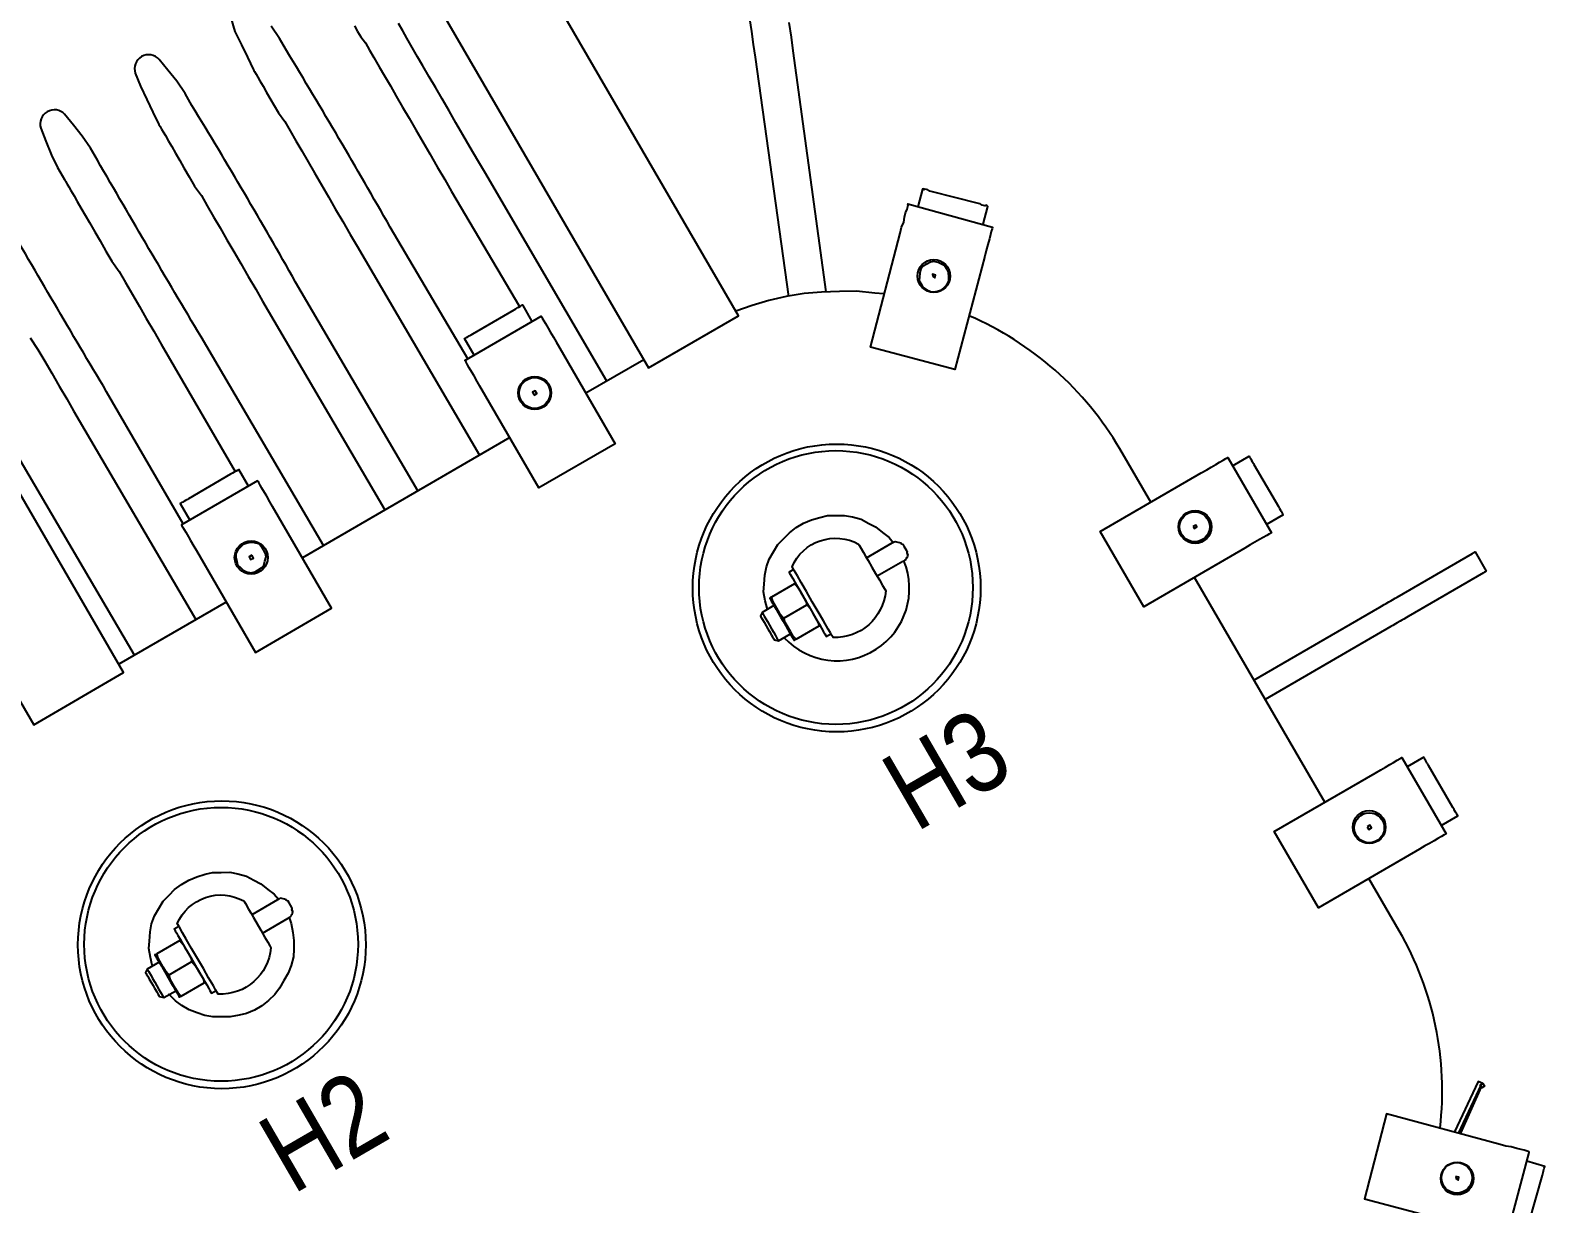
# Model space of a CAD drawing. Header units: metres. Extents: x 3162.2 to 3239.3, y 1435.1 to 1475.8.
# Drawn here: x 3201.6885 to 3201.7876, y 1442.9532 to 1443.03 of the extents above; entities that cross this region are included whole.
import ezdxf

# ---------------------------------------------------------------- set-up
doc = ezdxf.new("R2010")
doc.units = ezdxf.units.M
doc.layers.add('PDF5_Geometry', color=7, linetype='Continuous')
doc.layers.add('PDF5_Text', color=7, linetype='Continuous')
doc.styles.add('PDF Arial Narrow', font='ARIALN.TTF')

msp = doc.modelspace()

# ---------------------------------------------------------------- linework, layer by layer
at = {"layer": 'PDF5_Geometry', "lineweight": 25}
for points in [[(3201.712281350399, 1443.036566678414), (3201.728940269903, 1443.007855159603), (3201.734826725326, 1443.011270582789), (3201.718167805822, 1443.0399821016), (3201.718098104268, 1443.040102231689), (3201.718063250878, 1443.040162301238), (3201.718028397487, 1443.040222370787), (3201.717993549324, 1443.040282431326), (3201.71792384777, 1443.040402561415), (3201.717888994379, 1443.040462630964), (3201.717819292826, 1443.040582761053), (3201.717784439435, 1443.040642830601), (3201.71395079647, 1443.047250084575), (3201.708064341047, 1443.043834661389), (3201.711897984012, 1443.037227407415), (3201.711932837403, 1443.037167337866), (3201.712002538956, 1443.037047207778), (3201.712037392347, 1443.036987138229), (3201.712107093901, 1443.03686700814), (3201.712141942064, 1443.036806947601), (3201.712176795455, 1443.036746878051), (3201.712211648845, 1443.036686808503)], [(3201.672037162298, 1443.013216304841), (3201.688696081802, 1442.98450478603), (3201.694582546836, 1442.987920214793), (3201.677923627332, 1443.016631733604), (3201.677853925778, 1443.016751863692), (3201.677819072388, 1443.016811933241), (3201.677784218997, 1443.01687200279), (3201.677749370834, 1443.01693206333), (3201.67767966928, 1443.017052193418), (3201.677644815889, 1443.017112262967), (3201.677575114335, 1443.017232393056), (3201.677540260945, 1443.017292462605), (3201.67370661798, 1443.023899716579), (3201.667820152946, 1443.020484287816), (3201.671653795911, 1443.013877033842), (3201.671688649301, 1443.013816964293), (3201.671758350855, 1443.013696834204), (3201.671793204246, 1443.013636764656), (3201.6718629058, 1443.013516634567), (3201.671897753963, 1443.013456574028), (3201.671932607354, 1443.013396504478), (3201.671967460745, 1443.013336434929)], [(3201.745411667957, 1443.016689562417), (3201.745512522238, 1443.017069230507), (3201.745648239268, 1443.017388833675), (3201.745689033359, 1443.017733653001), (3201.745764668693, 1443.018018402956), (3201.745875167126, 1443.018243087389), (3201.745925592872, 1443.018432923836), (3201.74595081147, 1443.018527842572), (3201.745915960867, 1443.018587907316), (3201.75145601487, 1443.017065391773), (3201.751430795924, 1443.016970473639), (3201.751380367389, 1443.016780641996), (3201.751329941643, 1443.016590805548), (3201.751254294161, 1443.016306055772), (3201.751153439532, 1443.015926388282), (3201.75105257624, 1443.015546714965), (3201.75095172196, 1443.015167046875), (3201.748984976063, 1443.007763503731), (3201.7434797758, 1443.009225949123)], [(3201.748593566758, 1443.013557946665), (3201.74860914469, 1443.013807843051), (3201.748589877893, 1443.014117814815), (3201.748485322948, 1443.014298014452), (3201.748345919841, 1443.014538274629), (3201.748121225798, 1443.014648767485), (3201.747896540765, 1443.014759265569), (3201.74761178897, 1443.014834905457), (3201.747396747392, 1443.014790421085), (3201.747156478204, 1443.014651012749), (3201.746916218028, 1443.014511609642), (3201.746770869341, 1443.014346989352), (3201.74669522186, 1443.014062239575), (3201.746679646716, 1443.013812338384), (3201.746664071572, 1443.013562437193), (3201.74680347468, 1443.013322177016), (3201.746908029625, 1443.013141977378), (3201.747167565609, 1443.01297141395), (3201.747392247854, 1443.012860920671), (3201.747642151833, 1443.012845340722), (3201.747857202074, 1443.012889830923), (3201.748132312853, 1443.012969169286), (3201.748337731437, 1443.013168642366), (3201.748483071462, 1443.013333256826)], [(3201.747549482819, 1443.013835310302), (3201.7476792477, 1443.013750023571), (3201.747729673447, 1443.013939860019), (3201.747539842152, 1443.013990287952)], [(3201.717905303818, 1443.006671154198), (3201.71773104732, 1443.006971483924), (3201.717521940219, 1443.007331878394), (3201.717382534323, 1443.007572143376), (3201.717208277825, 1443.007872473102), (3201.717103725668, 1443.008052667935), (3201.716999170724, 1443.008232867573), (3201.716964320121, 1443.008292932317), (3201.71692946917, 1443.008352997661), (3201.721914944425, 1443.01124565658), (3201.721949795376, 1443.011185591236), (3201.721984645979, 1443.011125526491), (3201.722089200924, 1443.010945326854), (3201.72219375308, 1443.010765132022), (3201.722368009579, 1443.010464802296), (3201.722507415474, 1443.010224537313), (3201.722716522575, 1443.009864142844), (3201.722890779073, 1443.009563813117), (3201.72675927299, 1443.002896493799), (3201.721773797734, 1443.000003834879)], [(3201.72145803591, 1443.00608302759), (3201.721638235548, 1443.006187582535), (3201.721533680255, 1443.006367782773), (3201.721353480617, 1443.006263227829)], [(3201.76512011126, 1443.000987641644), (3201.765480510536, 1443.001196751533), (3201.765780840262, 1443.001371008032), (3201.766081169988, 1443.00154526453), (3201.766321430165, 1443.001684667638), (3201.766561699351, 1443.001824075973), (3201.76674188998, 1443.00192862569), (3201.766801959528, 1443.00196347908), (3201.766862029078, 1443.001998332471), (3201.769719834606, 1442.997072926766), (3201.769659765057, 1442.997038073374), (3201.769599695508, 1442.997003219984), (3201.76941950488, 1442.996898670267), (3201.769179235693, 1442.996759261932), (3201.768938975516, 1442.996619858824), (3201.76863864579, 1442.996445602326), (3201.768338316064, 1442.996271345828), (3201.767977916788, 1442.996062235938), (3201.761370662814, 1442.992228592973), (3201.758512857286, 1442.997153998679)], [(3201.703354566752, 1443.000476604631), (3201.698369090896, 1442.997583945363), (3201.698403941848, 1442.997523880018), (3201.69843879245, 1442.997463815275), (3201.698543347395, 1442.997283615637), (3201.698647899551, 1442.997103420805), (3201.69882215605, 1442.996803091079), (3201.698961561945, 1442.996562826097), (3201.699170669046, 1442.996202431626), (3201.699344925545, 1442.9959021019), (3201.703213419461, 1442.989234782582), (3201.708198895316, 1442.992127441849), (3201.704330401401, 1442.998794761168), (3201.704156144902, 1442.999095090894), (3201.703947037801, 1442.999455485364), (3201.703807631905, 1442.999695750346), (3201.703633375407, 1442.999996080072), (3201.70352882325, 1443.000176274905), (3201.703424268306, 1443.000356474543), (3201.703389417703, 1443.000416539286)], [(3201.764592054803, 1442.997469763291), (3201.764661756356, 1442.997349633203), (3201.764841955994, 1442.997454188147), (3201.764772254441, 1442.997574318235)], [(3201.703728942473, 1442.995956879682), (3201.703624390317, 1442.996137074514), (3201.703424919677, 1442.996342488893), (3201.703140165095, 1442.996418133587), (3201.702890268709, 1442.996433711518), (3201.702675217867, 1442.996389220969), (3201.702400102535, 1442.996309880767), (3201.702254758654, 1442.996145263266), (3201.702049344274, 1442.995945792626), (3201.70193884619, 1442.995721107593), (3201.701923271047, 1442.995471206401), (3201.702002612199, 1442.995196090817), (3201.70204709901, 1442.994981045033), (3201.702246569902, 1442.994775631603), (3201.702411189939, 1442.994630281967), (3201.702635872184, 1442.994519788689), (3201.702920626766, 1442.994444143995), (3201.703195742351, 1442.994523485148), (3201.703375937183, 1442.994628037304), (3201.703616201565, 1442.994767442851), (3201.703761551201, 1442.994932062888), (3201.703837191088, 1442.995216814682), (3201.70391283857, 1442.995501564459), (3201.70386834802, 1442.9957166153)], [(3201.702973302582, 1442.995598730824), (3201.702793102344, 1442.995494175531), (3201.702897657637, 1442.995313975293), (3201.703077857875, 1442.995418530586)], [(3201.77651648521, 1442.98134607936), (3201.776876884485, 1442.981555189249), (3201.777177214211, 1442.981729445748), (3201.777477543937, 1442.981903702246), (3201.777717804114, 1442.982043105354), (3201.777958073301, 1442.982182513689), (3201.778138263929, 1442.982287063406), (3201.778198333478, 1442.982321916796), (3201.778258403027, 1442.982356770187), (3201.781151060552, 1442.977371297335), (3201.781090991003, 1442.977336443944), (3201.781030921454, 1442.977301590553), (3201.780850730825, 1442.977197040836), (3201.780610461639, 1442.977057632501), (3201.780370201463, 1442.976918229394), (3201.780069871736, 1442.976743972895), (3201.77976954201, 1442.976569716397), (3201.779409142735, 1442.976360606508), (3201.772801888761, 1442.972526963542), (3201.769909231236, 1442.977512436395)], [(3201.775988428752, 1442.977828201007), (3201.776092982303, 1442.977648003772), (3201.77627318194, 1442.977752558716), (3201.77616862839, 1442.977932755951)], [(3201.785123673006, 1442.951013718945), (3201.78658612425, 1442.956518920195), (3201.78655127295, 1442.95657898614), (3201.786456352102, 1442.956604198695), (3201.786266519413, 1442.956654629031), (3201.786076686725, 1442.956705059368), (3201.785791933189, 1442.956780702259), (3201.785412267813, 1442.956881562932), (3201.785067444727, 1442.956922352433), (3201.784687779352, 1442.957023213105), (3201.7772493808, 1442.959050020958), (3201.775821781205, 1442.953484753163), (3201.783225328109, 1442.951518011856), (3201.783604993484, 1442.951417151183), (3201.78398466787, 1442.951316295737), (3201.784269421406, 1442.951240652847), (3201.784554165933, 1442.951165004727), (3201.78483891947, 1442.951089361837), (3201.785028752158, 1442.9510389315)], [(3201.78179866904, 1442.954945465005), (3201.7818083111, 1442.954790484951), (3201.781938074238, 1442.954705201224), (3201.781988501728, 1442.954895034668)]]:
    msp.add_lwpolyline(points, close=True, dxfattribs=at)
for points in [[(3201.734127375951, 1443.041534549198, 0.005807155532940277), (3201.735920885388, 1443.028203745513), (3201.738108834379, 1443.012532617809)], [(3201.717109668807, 1443.008457552606), (3201.712031008968, 1443.017072200732, 0.007462199730308297), (3201.705244646967, 1443.02863007), (3201.704791579026, 1443.029410929089), (3201.70424359295, 1443.030217007126)], [(3201.71385038173, 1442.999822331898), (3201.705844219614, 1443.013482518608, 0.007462199730308297), (3201.699057857613, 1443.025040387876), (3201.698604789672, 1443.025821246966), (3201.698056798791, 1443.026627322214), (3201.697483605989, 1443.02733847074), (3201.696910407959, 1443.028049628276, 0.8167174785240879), (3201.695348689779, 1443.027143492393), (3201.695681627632, 1443.026292931749), (3201.696109478993, 1443.025417161517), (3201.69650248159, 1443.024601451476), (3201.696895479981, 1443.023785738996), (3201.696930328145, 1443.023725678457), (3201.696965181535, 1443.023665608908), (3201.69706973648, 1443.02348540927), (3201.697174286197, 1443.023305218642), (3201.697313694532, 1443.023064949456), (3201.697522799193, 1443.02270455919), (3201.697731909083, 1443.022344159915), (3201.697975867135, 1443.0219237001), (3201.698254678578, 1443.021443170737), (3201.698533490021, 1443.020962641373), (3201.698882003018, 1443.020361981921), (3201.699230516015, 1443.019761322469), (3201.699673946724, 1443.019135455868), (3201.700057313111, 1443.018474726866), (3201.700475527662, 1443.017753937326), (3201.700893742212, 1443.017033147785), (3201.701346810154, 1443.016252288695), (3201.701799878095, 1443.015471429605), (3201.702252946036, 1443.014690570516), (3201.702740862141, 1443.013849650887), (3201.703228783473, 1443.013008722247), (3201.703681846187, 1443.012227872168), (3201.711688008903, 1442.998567685807)], [(3201.707663587571, 1442.996232646986), (3201.699657424853, 1443.009892833347, -0.003968114954887481), (3201.692871063454, 1443.021450702963), (3201.692417995513, 1443.022231562053), (3201.691870009437, 1443.023037640089), (3201.691296811829, 1443.023748785827), (3201.690723613799, 1443.024459943363, 0.7955130789758891), (3201.689161900425, 1443.023553810268), (3201.689494833473, 1443.022703246837), (3201.689862619489, 1443.021792625654), (3201.690255622686, 1443.020976915961), (3201.690708690628, 1443.020196056872), (3201.690743538791, 1443.020135996333), (3201.690778392182, 1443.020075926783), (3201.690882947126, 1443.019895727145), (3201.690987496843, 1443.019715536518), (3201.691126905178, 1443.019475267331), (3201.69133600984, 1443.019114877066), (3201.691545119729, 1443.01875447779), (3201.691789077781, 1443.018334017976), (3201.692067889224, 1443.017853488612), (3201.692346700667, 1443.017372959248), (3201.692695213664, 1443.016772299796), (3201.693043726661, 1443.016171640344), (3201.693427087821, 1443.015510920353), (3201.693810454208, 1443.014850191351), (3201.694288733503, 1443.014164252414), (3201.694706948053, 1443.013443462873), (3201.695160015995, 1443.012662603783), (3201.695613083936, 1443.011881744693), (3201.696066151877, 1443.011100885603), (3201.696554067981, 1443.010259965974), (3201.697041989314, 1443.009419037335), (3201.697495052027, 1443.008638187256), (3201.701886317878, 1443.001069874554)], [(3201.69848922579, 1442.997653649705), (3201.6934706355, 1443.006303151222, -0.003968432400467434), (3201.686684269294, 1443.017861018051)], [(3201.695290003456, 1442.989053279601), (3201.68728384134, 1443.00271346631, -0.003968114954887481), (3201.680497479941, 1443.014271335926), (3201.680044411999, 1443.015052195016), (3201.679496425323, 1443.015858272704), (3201.678923227715, 1443.016569418442), (3201.678289964942, 1443.017245725375), (3201.678125340447, 1443.017391071622), (3201.677900655414, 1443.017501569706), (3201.677710823772, 1443.01755199824), (3201.677400857837, 1443.017532722782)], [(3201.761816484274, 1442.999070820162), (3201.759795107847, 1443.002554646786, 0.1603408206323517), (3201.749917917191, 1443.011275438944)], [(3201.780761317408, 1442.958117077427, 0.160340750906653), (3201.778092040178, 1442.971020025547), (3201.776105515748, 1442.974443785025)]]:
    msp.add_lwpolyline(points, format="xyb", dxfattribs=at)
for points in [[(3201.701595548682, 1443.030768027908), (3201.701868421791, 1443.029882616662), (3201.702296268347, 1443.029006843642), (3201.702689270944, 1443.028191133601), (3201.703082274141, 1443.027375423908), (3201.703117122304, 1443.027315363369), (3201.703151975695, 1443.02725529382), (3201.703256530639, 1443.027075094182), (3201.703361080356, 1443.026894903555), (3201.703500488692, 1443.026654634368), (3201.703709593353, 1443.026294244103), (3201.703918703242, 1443.025933844827), (3201.704162661295, 1443.025513385013), (3201.704441472737, 1443.025032855649), (3201.70472028418, 1443.024552326285), (3201.705128861921, 1443.023986517436), (3201.705477374918, 1443.023385857984), (3201.705860736078, 1443.022725137992), (3201.706244102465, 1443.022064408991), (3201.706662317016, 1443.02134361945), (3201.707080531567, 1443.020622829909), (3201.707533599508, 1443.01984197082), (3201.707986667449, 1443.01906111173), (3201.708439735391, 1443.01828025264), (3201.708927651495, 1443.017439333011), (3201.709415572827, 1443.016598404372), (3201.709868635541, 1443.015817554292), (3201.717874798258, 1443.002157367932)], [(3201.709687282851, 1443.03024431928), (3201.709896387512, 1443.029883929015), (3201.710105497402, 1443.02952352974), (3201.710409520798, 1443.029137920876), (3201.710688332241, 1443.028657391513), (3201.710967143684, 1443.028176862149), (3201.711315656681, 1443.027576202697), (3201.711664169678, 1443.026975543245), (3201.712047530837, 1443.026314823253), (3201.712430897225, 1443.025654094252), (3201.712849111776, 1443.024933304711), (3201.713267326326, 1443.02421251517), (3201.713720394268, 1443.02343165608), (3201.714173462209, 1443.022650796991), (3201.71462653015, 1443.021869937901), (3201.715114446255, 1443.021029018272), (3201.715602367587, 1443.020188089633), (3201.716055430301, 1443.019407239553), (3201.720506760895, 1443.011873777454)], [(3201.726223965244, 1443.007001698935), (3201.718217803127, 1443.020661885645), (3201.717764740414, 1443.021442735725), (3201.717276819081, 1443.022283664363), (3201.716788902977, 1443.023124583993), (3201.716335835036, 1443.023905443082), (3201.715882767095, 1443.024686302172), (3201.715429699153, 1443.025467161262), (3201.715011484603, 1443.026187950803), (3201.714593270052, 1443.026908740344), (3201.714175055501, 1443.027629529884), (3201.713826542505, 1443.028230189336), (3201.713478029508, 1443.028830848788), (3201.713129516511, 1443.029431508241), (3201.712850705068, 1443.029912037604), (3201.712571893625, 1443.030392566968)], [(3201.740578930917, 1443.01284178791), (3201.738416191863, 1443.028607828521), (3201.73829830181, 1443.02950288357), (3201.738145568823, 1443.030457990148)], [(3201.750851654755, 1443.017276746503), (3201.751154229744, 1443.018415750595), (3201.751119379142, 1443.018475815339), (3201.751024467651, 1443.018501032521), (3201.750964398102, 1443.01846617913), (3201.750869484173, 1443.018491400515), (3201.750774563672, 1443.01851661247), (3201.750644792918, 1443.018601888567), (3201.750549881427, 1443.018627105748), (3201.747452460101, 1443.019399125063), (3201.747357539949, 1443.019424336416), (3201.747227777856, 1443.019509618342), (3201.747132854915, 1443.0195348345), (3201.747037943425, 1443.019560051682), (3201.746977873876, 1443.019525198291), (3201.746943023274, 1443.019585263035), (3201.746882953725, 1443.019550409644), (3201.746580378735, 1443.018411405553)], [(3201.717530128622, 1443.008701510658), (3201.716902804182, 1443.009782699474), (3201.716962868926, 1443.009817550077), (3201.717022934271, 1443.009852401028), (3201.717143069165, 1443.00992210537), (3201.717203133908, 1443.009956955972), (3201.717323263997, 1443.010026657526), (3201.71744339889, 1443.010096361868), (3201.720146366426, 1443.011664670353), (3201.720266495913, 1443.011734371559), (3201.720386630807, 1443.011804075901), (3201.720446696151, 1443.011838926852), (3201.720566825639, 1443.011908628057), (3201.720626890984, 1443.011943479008), (3201.720686960533, 1443.011978332399), (3201.721314284973, 1443.010897143583)], [(3201.744352653601, 1443.012703040979), (3201.743757937287, 1443.012759412653), (3201.742568495652, 1443.012872150773), (3201.741448767368, 1443.012864759227), (3201.740268966398, 1443.012822519696), (3201.739124019517, 1443.012720209415), (3201.737953853339, 1443.0125229816), (3201.736818547123, 1443.012265693668), (3201.735718082849, 1443.011948335163), (3201.734652468828, 1443.011570912515)], [(3201.688460088549, 1443.009818927009), (3201.688973221835, 1443.00907291887), (3201.689426289776, 1443.00829205978), (3201.689879357717, 1443.007511200691), (3201.690367273822, 1443.006670281061), (3201.690855195154, 1443.005829352423), (3201.691308257868, 1443.005048502343), (3201.699314424789, 1442.991388318422)], [(3201.728626607858, 1443.008395753711), (3201.724842451507, 1443.006200120786)], [(3201.719856976252, 1443.003307461866), (3201.706282073834, 1442.995431068836)], [(3201.767175688684, 1443.001457742569), (3201.76825686849, 1443.002085061781), (3201.768291721881, 1443.002024992231), (3201.768326572832, 1443.001964926887), (3201.768361423435, 1443.001904862143), (3201.768396274038, 1443.001844797398), (3201.768465978379, 1443.001724662505), (3201.768535679933, 1443.001604532417), (3201.768570530536, 1443.001544467672), (3201.770173689973, 1442.998781434794), (3201.770243394315, 1442.9986612999), (3201.77031309552, 1442.998541170411), (3201.770347946471, 1442.998481105068), (3201.770417650813, 1442.998360970174), (3201.770452501416, 1442.99830090543), (3201.770487352018, 1442.998240840685), (3201.769406172212, 1442.997613521473)], [(3201.7027539073, 1443.000128091634), (3201.70212658286, 1443.00120928045), (3201.702066517516, 1443.001174429498), (3201.701946382622, 1443.001104725157), (3201.701886317878, 1443.001069874554), (3201.701826253134, 1443.001035023951), (3201.701706118241, 1443.00096531961), (3201.701585988152, 1443.000895618056), (3201.698822955873, 1442.999292458967), (3201.698762890528, 1442.999257608016), (3201.698642755634, 1442.999187903674), (3201.698522626147, 1442.999118202469), (3201.698462560802, 1442.999083351518), (3201.698402491253, 1442.999048498127), (3201.698342425909, 1442.999013647176), (3201.698282361165, 1442.998978796574), (3201.698909685605, 1442.997897607758)], [(3201.736736526645, 1442.992065999572), (3201.736701675693, 1442.992126064917), (3201.736577844341, 1442.992616230742), (3201.736479235924, 1442.993201310593), (3201.736510390417, 1442.993701115416), (3201.736566762091, 1442.994295831728), (3201.736657984716, 1442.994830482697), (3201.736844118483, 1442.995339917084), (3201.737125181411, 1442.995824145346), (3201.73740623533, 1442.996308368381), (3201.737817063489, 1442.996707309312), (3201.738167818961, 1442.997071402258), (3201.738613497374, 1442.997410279045), (3201.739094017728, 1442.997689085261), (3201.739609398043, 1442.997907831359), (3201.740159631748, 1442.998066507908), (3201.740649792768, 1442.998190336473), (3201.741209658479, 1442.998194029542), (3201.741769533199, 1442.99819772784), (3201.742304179962, 1442.998106502775), (3201.742873686338, 1442.997955218194), (3201.743357904567, 1442.997674161488), (3201.743807283643, 1442.997453170548), (3201.744266282926, 1442.997077195706), (3201.744690443404, 1442.996761286031), (3201.744959620403, 1442.996435744351)], [(3201.743217702585, 1442.995425053524), (3201.744899550853, 1442.996400890961), (3201.745019680942, 1442.996470592514), (3201.745079750491, 1442.996505445905), (3201.745174670643, 1442.996480234552), (3201.745269581786, 1442.996455017972), (3201.745364502286, 1442.996429806017), (3201.745459416215, 1442.996404584631), (3201.745494267167, 1442.996344519287), (3201.745589187318, 1442.996319307933), (3201.745658888872, 1442.996199177845), (3201.745833145371, 1442.995898848119), (3201.745867998761, 1442.99583877857), (3201.745842780163, 1442.995743859834), (3201.745912481369, 1442.995623730347), (3201.745887271781, 1442.995528816839), (3201.745862055623, 1442.995433893899), (3201.745801995083, 1442.995399045736), (3201.745776776485, 1442.995304127001), (3201.745716706936, 1442.99526927361), (3201.745596576847, 1442.995199572056), (3201.743914728579, 1442.994223734619)], [(3201.768577635715, 1442.987418027991), (3201.776806668408, 1442.992192655001), (3201.776926807506, 1442.992262361783), (3201.777106998133, 1442.992366911499), (3201.777227137232, 1442.992436618281), (3201.77740732786, 1442.992541167998), (3201.777527466958, 1442.99261087478), (3201.777647597046, 1442.992680576333), (3201.777827796684, 1442.992785131278), (3201.777947926772, 1442.992854832831), (3201.782873332478, 1442.99571263836), (3201.782933402028, 1442.995747491751), (3201.782993462567, 1442.995782339913), (3201.783053532116, 1442.995817193304), (3201.783785408712, 1442.994555809656), (3201.783725339163, 1442.994520956265), (3201.783665278624, 1442.994486108103), (3201.783605209074, 1442.994451254711), (3201.778679803369, 1442.991593449183), (3201.77855967328, 1442.991523747629), (3201.778379473642, 1442.991419192685), (3201.778259343554, 1442.991349491131), (3201.778139204456, 1442.991279784349), (3201.777959013828, 1442.991175234633), (3201.777838874729, 1442.991105527851), (3201.777658684102, 1442.991000978135), (3201.777538545004, 1442.990931271353), (3201.769309512311, 1442.986156644343)], [(3201.738442133655, 1442.994661367675), (3201.738141803928, 1442.994487111177), (3201.738176654531, 1442.994427046433), (3201.738211505133, 1442.994366981689), (3201.738281209475, 1442.994246846796), (3201.738385761632, 1442.994066651963), (3201.738525167528, 1442.993826386981), (3201.738664573423, 1442.993586121999), (3201.738838829922, 1442.993285792273), (3201.73901308642, 1442.992985462547), (3201.739222193521, 1442.992625068076), (3201.739431300622, 1442.992264673606), (3201.739605557121, 1442.99196434388), (3201.73981466457, 1442.991603948809), (3201.739988921069, 1442.991303619083), (3201.740128326616, 1442.991063354702), (3201.740267732512, 1442.99082308972), (3201.740407138407, 1442.990582824738), (3201.740476839613, 1442.99046269525), (3201.740546543955, 1442.990342560356), (3201.740581394906, 1442.990282495012), (3201.740881724632, 1442.99045675151)], [(3201.773212858223, 1442.979429257878), (3201.764674289802, 1442.994145414456)], [(3201.738499957591, 1442.993731474074), (3201.736998308961, 1442.992860191582)], [(3201.738629722472, 1442.993646187344), (3201.738594869082, 1442.993706256892), (3201.73856001813, 1442.993766322237), (3201.738499957591, 1442.993731474074), (3201.738734274629, 1442.993465992511), (3201.738908531127, 1442.993165662785), (3201.739257044124, 1442.992565003332), (3201.739301538878, 1442.992349954931), (3201.739535855915, 1442.992084473368), (3201.739710112414, 1442.991784143642), (3201.740058625411, 1442.99118348419), (3201.740103117028, 1442.990968441195), (3201.740163177567, 1442.991003289357), (3201.740128326616, 1442.991063354702)], [(3201.701296597978, 1442.992538409569), (3201.69426888479, 1442.988460808901)], [(3201.737156985859, 1442.992309957276), (3201.736376131574, 1442.991856892123), (3201.736265633142, 1442.99163220769), (3201.736300484093, 1442.991572142345), (3201.736335337484, 1442.991512072796), (3201.736405039037, 1442.991391942708), (3201.736509593982, 1442.99121174307), (3201.73664899709, 1442.990971482893), (3201.736753552034, 1442.990791283255), (3201.736858106979, 1442.990611083618), (3201.736997510086, 1442.990370823441), (3201.737067214428, 1442.990250688547), (3201.737136915634, 1442.99013055906), (3201.737171766585, 1442.990070493715), (3201.737456521167, 1442.989994849022), (3201.738237375452, 1442.990447914175)], [(3201.737799890248, 1442.991478672439), (3201.7375655642, 1442.991744148775), (3201.737426158304, 1442.991984413757), (3201.737077645307, 1442.992585073209), (3201.736998308961, 1442.992860191582), (3201.736938239411, 1442.992825338191), (3201.736878174067, 1442.99279048724), (3201.736913025018, 1442.992730421895), (3201.736947878409, 1442.992670352347), (3201.736982729361, 1442.992610287002), (3201.737087281517, 1442.992430092169), (3201.737191836462, 1442.992249892532), (3201.737296391406, 1442.992069692894), (3201.737435794514, 1442.991829432717), (3201.737610051012, 1442.991529102991), (3201.737749456559, 1442.991288838609), (3201.737923713058, 1442.990988508883), (3201.738063118954, 1442.990748243901), (3201.738202524849, 1442.990507978919), (3201.738307077006, 1442.990327784086), (3201.738376781347, 1442.990207649193), (3201.73841163195, 1442.990147584449), (3201.738446482553, 1442.990087519705), (3201.738481333504, 1442.99002745436), (3201.738541398848, 1442.990062305311), (3201.738601468398, 1442.990097158703), (3201.740103117028, 1442.990968441195)], [(3201.738601468398, 1442.990097158703), (3201.738401995741, 1442.990302565488), (3201.738227739242, 1442.990602895215), (3201.737879226245, 1442.991203554667), (3201.737799890248, 1442.991478672439), (3201.739301538878, 1442.992349954931)], [(3201.736376131574, 1442.991856892123), (3201.736445832779, 1442.991736762634), (3201.736515537121, 1442.991616627741), (3201.736620089277, 1442.991436432908), (3201.736724644571, 1442.99125623267), (3201.736864050118, 1442.991015968289), (3201.737003453226, 1442.990775708111), (3201.737142858773, 1442.99053544373), (3201.737247414066, 1442.990355243492), (3201.737351966222, 1442.990175048659), (3201.737421670564, 1442.990054913766), (3201.737456521167, 1442.989994849022)], [(3201.780837399901, 1442.97791188904), (3201.781918579707, 1442.978539208252), (3201.781883727362, 1442.978599275999), (3201.781848876759, 1442.978659340743), (3201.781814024414, 1442.97871940849), (3201.781779173811, 1442.978779473234), (3201.781709470863, 1442.978899605725), (3201.781674620261, 1442.978959670469), (3201.781604917313, 1442.97907980296), (3201.780001758224, 1442.981842835239), (3201.779932055277, 1442.98196296773), (3201.779897202931, 1442.982023035477), (3201.779827501726, 1442.982143164965), (3201.779792649381, 1442.982203232712), (3201.779757798778, 1442.982263297456), (3201.779722946433, 1442.982323365203), (3201.77968809583, 1442.982383429947), (3201.778606916024, 1442.981756110735)], [(3201.696432275602, 1442.968680776441), (3201.696457492398, 1442.968775694132), (3201.696333661045, 1442.969265859957), (3201.696235052628, 1442.969850939808), (3201.696266204718, 1442.970350743236), (3201.696322576392, 1442.97094545955), (3201.696413799017, 1442.971480110518), (3201.696599939992, 1442.971989549088), (3201.69688099331, 1442.972473771774), (3201.697162049632, 1442.972957996202), (3201.697572875388, 1442.973356935739), (3201.697923635665, 1442.973721031473), (3201.698369309272, 1442.974059905473), (3201.698849839237, 1442.974338717264), (3201.699365214747, 1442.974557460574), (3201.699915448452, 1442.974716137123), (3201.700405609472, 1442.974839965688), (3201.700965479988, 1442.974843661546), (3201.701525345097, 1442.974847354267), (3201.702059996666, 1442.97475613199), (3201.702629503043, 1442.97460484741), (3201.703113721272, 1442.974323790703), (3201.703563095542, 1442.974102796975), (3201.704022104435, 1442.97372682771), (3201.704446260108, 1442.973410915246), (3201.704715437107, 1442.973085373566)], [(3201.703670550089, 1442.970873366623), (3201.705352393551, 1442.971849201271), (3201.705472528445, 1442.971918905613), (3201.705532593189, 1442.971953756216), (3201.705557806982, 1442.972048672163), (3201.705617872326, 1442.972083523114), (3201.705643088485, 1442.972178446054), (3201.705668302878, 1442.97227336235), (3201.705598601673, 1442.972393491838), (3201.705623815466, 1442.972488407785), (3201.705588962075, 1442.972548477334), (3201.705414705576, 1442.97284880706), (3201.705345004023, 1442.972968937148), (3201.705250088676, 1442.97299415129), (3201.705215237725, 1442.973054216635), (3201.70512031899, 1442.973079435232), (3201.705025398489, 1442.973104647187), (3201.704930482542, 1442.973129860979), (3201.704835567195, 1442.97315507512), (3201.704775502451, 1442.973120224518), (3201.704655367558, 1442.973050520176), (3201.702973524095, 1442.972074685527)], [(3201.705412463101, 1442.971884054662), (3201.705561500652, 1442.971488806802), (3201.705660117263, 1442.970903725281), (3201.705723875077, 1442.970378710173), (3201.705727568748, 1442.969818844811), (3201.70569641846, 1442.969319042429), (3201.705545126634, 1442.968749537469), (3201.705358988062, 1442.968240100293), (3201.705077934395, 1442.967755878208), (3201.704796872883, 1442.967271657191), (3201.704480968013, 1442.966847499501), (3201.704070140203, 1442.966448557969), (3201.703624469035, 1442.966109679766), (3201.703143939071, 1442.965830867974), (3201.702628561122, 1442.965612128869), (3201.702138394949, 1442.965488298117), (3201.701553313042, 1442.965389687705), (3201.700993447718, 1442.965385988436), (3201.700433582957, 1442.965382295114), (3201.699898928985, 1442.965473515996), (3201.69938949181, 1442.965659654569), (3201.698880052194, 1442.965845797345), (3201.698395832163, 1442.966126853007), (3201.697971673872, 1442.966442757528), (3201.697572732942, 1442.966853585687), (3201.697512665195, 1442.966818733341)], [(3201.698197955164, 1442.971310999679), (3201.697897625438, 1442.97113674318), (3201.697932476041, 1442.971076678436), (3201.697967326643, 1442.971016613692), (3201.698037030985, 1442.970896478799), (3201.698141583142, 1442.970716283966), (3201.698280989038, 1442.970476018984), (3201.698420394933, 1442.970235754002), (3201.698594651432, 1442.969935424276), (3201.69876890793, 1442.96963509455), (3201.698978015031, 1442.969274700079), (3201.699187122132, 1442.96891430561), (3201.699361378631, 1442.968613975884), (3201.69957048608, 1442.968253580813), (3201.699744742579, 1442.967953251087), (3201.699884148126, 1442.967712986705), (3201.700023554022, 1442.967472721723), (3201.700162959917, 1442.967232456741), (3201.700232661123, 1442.967112327253), (3201.700302365465, 1442.966992192359), (3201.700337216416, 1442.966932127015), (3201.700637546141, 1442.967106383514)], [(3201.698255771892, 1442.970381101895), (3201.696754123262, 1442.969509819403)], [(3201.698385543982, 1442.970295819347), (3201.698350690592, 1442.970355888895), (3201.69831583964, 1442.97041595424), (3201.698255771892, 1442.970381101895), (3201.698490096139, 1442.970115624514), (3201.698664352637, 1442.969815294788), (3201.699012865634, 1442.969214635336), (3201.699057353179, 1442.968999582753), (3201.699291677425, 1442.968734105371), (3201.699465933924, 1442.968433775645), (3201.699814446921, 1442.967833116193), (3201.699858931329, 1442.967618069015), (3201.699918999077, 1442.967652921361), (3201.699884148126, 1442.967712986705)], [(3201.697555704549, 1442.96812830026), (3201.697321383306, 1442.968393779384), (3201.697181977411, 1442.968634044366), (3201.696833464414, 1442.969234703818), (3201.696754123262, 1442.969509819403), (3201.696694058518, 1442.9694749688), (3201.696633990771, 1442.969440116455), (3201.696668841722, 1442.96938005111), (3201.696703695113, 1442.969319981562), (3201.696738546065, 1442.969259916217), (3201.696843098221, 1442.969079721384), (3201.696947653166, 1442.968899521747), (3201.69705220811, 1442.968719322109), (3201.697191611218, 1442.968479061932), (3201.697365867716, 1442.968178732206), (3201.697505273263, 1442.967938467825), (3201.697679529762, 1442.967638138099), (3201.697818935658, 1442.967397873117), (3201.697958341553, 1442.967157608134), (3201.69806289371, 1442.966977413302), (3201.698132598051, 1442.966857278408), (3201.698167448654, 1442.966797213664), (3201.698202299257, 1442.96673714892), (3201.698237150208, 1442.966677083576), (3201.698297217955, 1442.966711935921), (3201.698357282699, 1442.966746786523), (3201.699858931329, 1442.967618069015)], [(3201.696912802563, 1442.968959586491), (3201.696131945876, 1442.968506519943), (3201.696021449846, 1442.968281836905), (3201.696056300797, 1442.96822177156), (3201.696091154188, 1442.968161702011), (3201.696160855742, 1442.968041571923), (3201.696265410686, 1442.967861372285), (3201.696404813794, 1442.967621112108), (3201.696509368739, 1442.96744091247), (3201.696613923683, 1442.967260712833), (3201.696753326791, 1442.967020452656), (3201.696823031133, 1442.966900317762), (3201.696892732338, 1442.966780188275), (3201.696927583289, 1442.96672012293), (3201.697212335469, 1442.966644476843), (3201.697993192156, 1442.967097543391)], [(3201.696131945876, 1442.968506519943), (3201.696201647081, 1442.968386390456), (3201.696271351423, 1442.968266255562), (3201.696375903579, 1442.96808606073), (3201.696480458872, 1442.967905860491), (3201.69661986442, 1442.96766559611), (3201.696759267527, 1442.967425335933), (3201.696898673074, 1442.967185071551), (3201.697003228368, 1442.967004871313), (3201.697107780524, 1442.96682467648), (3201.697177484866, 1442.966704541587), (3201.697212335469, 1442.966644476843)], [(3201.698357282699, 1442.966746786523), (3201.698157814847, 1442.966952196098), (3201.697983558349, 1442.967252525824), (3201.697635045352, 1442.967853185276), (3201.697555704549, 1442.96812830026), (3201.699057353179, 1442.968999582753)], [(3201.783567393149, 1442.961029807424), (3201.783671947047, 1442.960849609588), (3201.78349174741, 1442.960745054643), (3201.783387193511, 1442.960925252479), (3201.783567393149, 1442.961029807424), (3201.783247788312, 1442.96116551626), (3201.781710489856, 1442.957864930972)], [(3201.78344726306, 1442.96096010587), (3201.781935173844, 1442.95775443469)], [(3201.782030094692, 1442.957729222135), (3201.78345689611, 1442.960805120588), (3201.782090164242, 1442.957764075526)], [(3201.78344726306, 1442.96096010587), (3201.78344726306, 1442.96096010587)], [(3201.783567393149, 1442.961029807424), (3201.783567393149, 1442.961029807424)], [(3201.785300173723, 1442.951678138614), (3201.78647403016, 1442.951315495877), (3201.786499248409, 1442.951410415213), (3201.786524466659, 1442.951505334549), (3201.786549675898, 1442.951600248657), (3201.786574894148, 1442.951695167993), (3201.786600103387, 1442.951790082102), (3201.786590470337, 1442.951945067382), (3201.787457406742, 1442.955017271565), (3201.787482615981, 1442.955112185673), (3201.78750783423, 1442.955207105009), (3201.78753305248, 1442.955302024345), (3201.787558261719, 1442.955396938453), (3201.787583479969, 1442.955491857789), (3201.787608689208, 1442.955586771897), (3201.786434832772, 1442.955949414635)]]:
    msp.add_lwpolyline(points, dxfattribs=at)
for points in [[(3201.74269493309, 1442.996326042702), (3201.742729783693, 1442.996265977958), (3201.742799485247, 1442.99614584787), (3201.743008595136, 1442.995785448595), (3201.743147998243, 1442.995545188418), (3201.743322254742, 1442.995244858691), (3201.743566215582, 1442.994824394072), (3201.743810173286, 1442.994403934858), (3201.744054134126, 1442.993983470238), (3201.744263241576, 1442.993623075167), (3201.744402647123, 1442.993382810786), (3201.744472348677, 1442.993262680697, -0.3995411738052697), (3201.741021130179, 1442.990216487129), (3201.740951425837, 1442.990336622022), (3201.740846873681, 1442.990516816855), (3201.740707468134, 1442.990757081236), (3201.74039380574, 1442.991297675945), (3201.740045292743, 1442.991898335397), (3201.739661929143, 1442.992559059593), (3201.739278565195, 1442.99321978439), (3201.738930052199, 1442.993820443842), (3201.738686091358, 1442.994240908462), (3201.738476984257, 1442.994601302932), (3201.738337578362, 1442.994841567914, -0.4425557121742361)], [(3201.7024507546, 1442.972975674706), (3201.702485605203, 1442.972915609962), (3201.702555306756, 1442.972795479873), (3201.702764416646, 1442.972435080598), (3201.702903819753, 1442.972194820421), (3201.703078076252, 1442.971894490695), (3201.703322037092, 1442.971474026075), (3201.703565994796, 1442.971053566861), (3201.703809955636, 1442.970633102241), (3201.704019063085, 1442.970272707171), (3201.704158468633, 1442.970032442789), (3201.704228170186, 1442.969912312701, -0.3995405329336835), (3201.700776951689, 1442.966866119132), (3201.700707247347, 1442.966986254025), (3201.70060269519, 1442.967166448858), (3201.700463289643, 1442.96740671324), (3201.700149627249, 1442.967947307948), (3201.699801114252, 1442.9685479674), (3201.699417750653, 1442.969208691596), (3201.699034386705, 1442.969869416393), (3201.698685873708, 1442.970470075845), (3201.698441912868, 1442.970890540465), (3201.698232805767, 1442.971250934935), (3201.698093399871, 1442.971491199917, -0.4425550363319291)]]:
    msp.add_lwpolyline(points, format="xyb", close=True, dxfattribs=at)
for centre, radius in [((3201.747622346206, 1443.013873331783), 0.001074012150474225), ((3201.721495167403, 1443.006218151966), 0.001083018882908385), ((3201.721494596938, 1443.00622065681), 0.001011137636320288), ((3201.741259120395, 1442.993456237088), 0.00941892843335852), ((3201.741210849521, 1442.993485953602), 0.008959014139533861), ((3201.764722810378, 1442.99745196145), 0.001076452729016258), ((3201.764694508867, 1442.997462013304), 0.0009836645319667356), ((3201.702935019115, 1442.995449004278), 0.001082949410306842), ((3201.701014939338, 1442.970105866706), 0.009418927664052086), ((3201.700966671169, 1442.970135582318), 0.008959015660761994), ((3201.776119185113, 1442.977810399645), 0.001076451816417918), ((3201.776125730189, 1442.977760383048), 0.0009836632923875717), ((3201.781875447507, 1442.954807822589), 0.001069077352811648), ((3201.781853441217, 1442.95485107596), 0.00100335999361126)]:
    msp.add_circle(centre, radius, dxfattribs=at)
msp.add_arc((3201.741284360653, 1442.993424265564), 0.004732183578977345, 222.883688317691, 22.48993065077512, dxfattribs=at)

# ---------------------------------------------------------------- texts
at = {"layer": 'PDF5_Text', "char_height": 0.005225833919313219, "attachment_point": 4, "rotation": 30.123047998344294, "style": 'PDF Arial Narrow'}
for s, insert in [('H3', (3201.745147971758, 1442.979660549804)), ('H2', (3201.704337022423, 1442.955981331566))]:
    msp.add_mtext(s, dxfattribs=dict(at, insert=insert))

doc.saveas('drawing.dxf')
